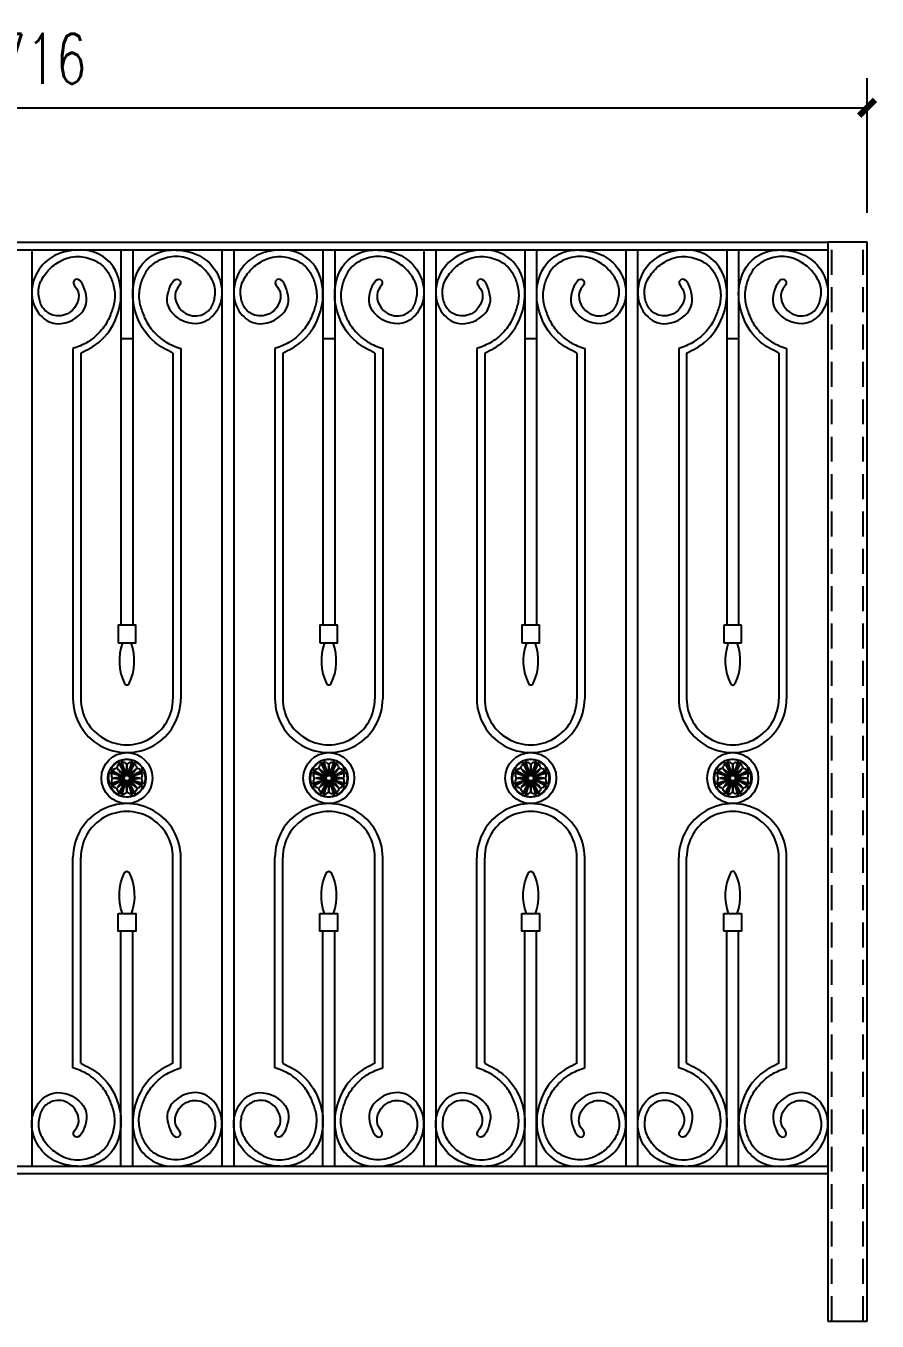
# Model space of a CAD drawing. Header units: millimetres. Extents: x -4207 to 9982, y -4789 to 6242.
# Drawn here: x 9114 to 9982, y 4831 to 6151 of the extents above; entities that cross this region are included whole.
import ezdxf

# ---------------------------------------------------------------- set-up
doc = ezdxf.new("R2010")
doc.units = ezdxf.units.MM
doc.header["$MEASUREMENT"] = 0
doc.linetypes.add('DASHED', pattern=[19.05, 12.7, -6.35])
for name, color, linetype in [('@F05_Section_Steel', 24, 'Continuous'), ('@F19_DIM', 7, 'Continuous'), ('F01_Section_AL', 92, 'Continuous'), ('F22_Dim', 9, 'Continuous'), ('XX', 6, 'DASHED')]:
    doc.layers.add(name, color=color, linetype=linetype)
doc.styles.add('_TCH_DIM_T3', font='SIMPLEX', dxfattribs={"width": 0.705882, "bigfont": 'GBCBIG'})
doc.dimstyles.new('_TCH_ARCH&&20', dxfattribs={"dimtxt": 51, "dimasz": 16, "dimexe": 30, "dimexo": 30, "dimgap": 24.5, "dimtad": 1, "dimdec": 1, "dimzin": 12, "dimdsep": 46, "dimtxsty": '_TCH_DIM_T3', "dimblk": 'ARCHTICK', "dimcen": 0.09, "dimclrt": 7, "dimazin": 2, "dimtfac": 1, "dimtdec": 1, "dimtix": 1, "dimtmove": 2, "dimatfit": 3, "dimldrblk": 'ARCHTICK', "dimfxl": 20, "dimtolj": 1, "dimtzin": 0, "dimarcsym": 0})

# ---------------------------------------------------------------- blocks, each defined once
blk = doc.blocks.new('Railing_T7_1716')
at = {"layer": '@F05_Section_Steel'}
for p, q in [((1716, 550, 0), (1676, 550, 0)), ((1676, 550, 0), (1676, -550, 0)), ((1716, -550), (1716, 550)), ((1716, 550, 0), (1716, 550, 0)), ((1676, -550, 0), (1716, -550, 0))]:
    blk.add_line(p, q, dxfattribs=at)
at = {"layer": 'F01_Section_AL', "linetype": 'ByBlock', "lineweight": -2}
for p, q in [((40, 550), (1676, 550)), ((1676, 542), (40, 542)), ((1676, 550), (1676, 542)), ((40, -392), (1676, -392)), ((1676, -392), (1676, -400)), ((1676, -400), (40, -400))]:
    blk.add_line(p, q, dxfattribs=at)
at = {"layer": 'F22_Dim'}
for p, q in [((864, 542), (864, -392.1)), ((955, 542), (955, 159.4)), ((967, 542), (967, 159.4)), ((1058, 542), (1058, -392.1)), ((1070, 542), (1070, -392.1)), ((1161, 542), (1161, 159.4)), ((1173, 542), (1173, 159.4)), ((1264, 542), (1264, -392.1)), ((1276, 542), (1276, -392.1)), ((1367, 542), (1367, 159.4)), ((1379, 542), (1379, 159.4)), ((1470, 542), (1470, -392.1)), ((1482, 542), (1482, -392.1)), ((1573, 542, 0), (1573, 159.4, 0)), ((1585, 542, 0), (1585, 159.4, 0)), ((955, 452), (967, 452)), ((1161, 452), (1173, 452)), ((1367, 452), (1379, 452)), ((1573, 452, 0), (1585, 452, 0)), ((906, 441.7), (906, 84.6)), ((914, 437), (914, 84.6)), ((1008, 437), (1008, 84.6)), ((1016, 441.7), (1016, 84.6)), ((1112, 441.7), (1112, 84.6)), ((1120, 437), (1120, 84.6)), ((1214, 437), (1214, 84.6)), ((1222, 441.7), (1222, 84.6)), ((1318, 441.7), (1318, 84.6)), ((1326, 437), (1326, 84.6)), ((1420, 437), (1420, 84.6)), ((1428, 441.7), (1428, 84.6)), ((1524, 441.7, 0), (1524, 84.6, 0)), ((1532, 437, 0), (1532, 84.6, 0)), ((1626, 437, 0), (1626, 84.6, 0)), ((1634, 441.7, 0), (1634, 84.6, 0)), ((1588, 159.4, 0), (1570, 159.4, 0)), ((1570, 159.4, 0), (1570, 141.4, 0)), ((1588, 141.4, 0), (1588, 159.4, 0)), ((1570, 141.4, 0), (1588, 141.4, 0)), ((959.3, 7.1), (953.9, 17.4)), ((959.5, 7.2), (955.4, 17)), ((956.2, 18.4), (959.7, 7.3)), ((962.3, 7.3), (965.8, 18.4)), ((962.5, 7.2), (966.5, 17)), ((968.1, 17.4), (962.7, 7.1)), ((1165.3, 7.1), (1159.9, 17.4)), ((1165.5, 7.2), (1161.4, 17)), ((1162.2, 18.4), (1165.7, 7.3)), ((1168.3, 7.3), (1171.8, 18.4)), ((1168.5, 7.2), (1172.5, 17)), ((1174.1, 17.4), (1168.7, 7.1)), ((1371.3, 7.1), (1365.9, 17.4)), ((1371.5, 7.2), (1367.4, 17)), ((1368.2, 18.4), (1371.7, 7.3)), ((1374.3, 7.3), (1377.8, 18.4)), ((1374.5, 7.2), (1378.5, 17)), ((1380.1, 17.4), (1374.7, 7.1)), ((1577.3, 7.1, 0), (1571.9, 17.4, 0)), ((1577.5, 7.2, 0), (1573.5, 17, 0)), ((1574.3, 18.4, 0), (1577.7, 7.3, 0)), ((1580.3, 7.3, 0), (1583.8, 18.4, 0)), ((1580.5, 7.2, 0), (1584.6, 17, 0)), ((1586.1, 17.4, 0), (1580.7, 7.1, 0)), ((957.3, 4.9), (946.2, 8.3)), ((946.2, -1.2), (957.3, 2.3)), ((947.1, 10.7), (957.5, 5.3)), ((957.5, 1.9), (947.2, -3.6)), ((957.4, 5.1), (947.6, 9.1)), ((957.4, 2.1), (947.6, -2)), ((953.9, -10.3), (959.3, 0)), ((962.7, 0), (968.1, -10.3)), ((964.5, 5.3), (974.9, 10.7)), ((974.9, -3.5), (964.5, 1.9)), ((964.6, 5.1), (974.4, 9.1)), ((964.6, 2.1), (974.4, -2)), ((975.8, 8.3), (964.7, 4.9)), ((964.7, 2.3), (975.8, -1.2)), ((1163.3, 4.9), (1152.2, 8.3)), ((1152.2, -1.2), (1163.3, 2.3)), ((1153.1, 10.7), (1163.5, 5.3)), ((1163.5, 1.9), (1153.2, -3.6)), ((1163.4, 5.1), (1153.6, 9.1)), ((1163.4, 2.1), (1153.6, -2)), ((1159.9, -10.3), (1165.3, 0)), ((1168.7, 0), (1174.1, -10.3)), ((1170.5, 5.3), (1180.9, 10.7)), ((1180.9, -3.5), (1170.5, 1.9)), ((1170.6, 5.1), (1180.4, 9.1)), ((1170.6, 2.1), (1180.4, -2)), ((1181.8, 8.3), (1170.7, 4.9)), ((1170.7, 2.3), (1181.8, -1.2)), ((1369.3, 4.9), (1358.2, 8.3)), ((1358.2, -1.2), (1369.3, 2.3)), ((1359.1, 10.7), (1369.5, 5.3)), ((1369.5, 1.9), (1359.2, -3.6)), ((1369.4, 5.1), (1359.6, 9.1)), ((1369.4, 2.1), (1359.6, -2)), ((1365.9, -10.3), (1371.3, 0)), ((1374.7, 0), (1380.1, -10.3)), ((1376.5, 5.3), (1386.9, 10.7)), ((1386.9, -3.5), (1376.5, 1.9)), ((1376.6, 5.1), (1386.4, 9.1)), ((1376.6, 2.1), (1386.4, -2)), ((1387.8, 8.3), (1376.7, 4.9)), ((1376.7, 2.3), (1387.8, -1.2)), ((1575.3, 4.9, 0), (1564.2, 8.3, 0)), ((1564.2, -1.2, 0), (1575.3, 2.3, 0)), ((1565.2, 10.7, 0), (1575.5, 5.3, 0)), ((1575.5, 1.9, 0), (1565.2, -3.6, 0)), ((1575.4, 5.1, 0), (1565.6, 9.1, 0)), ((1575.4, 2.1, 0), (1565.6, -2, 0)), ((1571.9, -10.3, 0), (1577.3, 0, 0)), ((1580.7, 0, 0), (1586.2, -10.3, 0)), ((1582.6, 5.3, 0), (1592.9, 10.7, 0)), ((1592.9, -3.5, 0), (1582.6, 1.9, 0)), ((1582.7, 5.1, 0), (1592.4, 9.1, 0)), ((1593.9, 8.3, 0), (1582.7, 4.9, 0)), ((1582.7, 2.3, 0), (1593.9, -1.2, 0)), ((1582.7, 2.1, 0), (1592.4, -2, 0)), ((959.5, -0.1), (955.5, -9.8)), ((959.7, -0.1), (956.2, -11.3)), ((965.8, -11.3), (962.3, -0.1)), ((962.5, 0), (966.6, -9.8)), ((1165.5, -0.1), (1161.5, -9.8)), ((1165.7, -0.1), (1162.2, -11.3)), ((1171.8, -11.3), (1168.3, -0.1)), ((1168.5, 0), (1172.6, -9.8)), ((1371.5, -0.1), (1367.5, -9.8)), ((1371.7, -0.1), (1368.2, -11.3)), ((1377.8, -11.3), (1374.3, -0.1)), ((1374.5, 0), (1378.6, -9.8)), ((1577.5, -0.1, 0), (1573.5, -9.8, 0)), ((1577.8, -0.1, 0), (1574.3, -11.3, 0)), ((1583.8, -11.3, 0), (1580.3, -0.1, 0)), ((1580.5, 0, 0), (1584.6, -9.8, 0)), ((906, -291.8), (906, -77.4)), ((914, -287.1), (914, -77.4)), ((1008, -287.1), (1008, -77.4)), ((1016, -291.8), (1016, -77.4)), ((1112, -291.8), (1112, -77.4)), ((1120, -287.1), (1120, -77.4)), ((1214, -287.1), (1214, -77.4)), ((1222, -291.8), (1222, -77.4)), ((1318, -291.8), (1318, -77.4)), ((1326, -287.1), (1326, -77.4)), ((1420, -287.1), (1420, -77.4)), ((1428, -291.8), (1428, -77.4)), ((1524, -291.8, 0), (1524, -77.4, 0)), ((1532, -287.1, 0), (1532, -77.4, 0)), ((1626, -287.1, 0), (1626, -77.4, 0)), ((1634, -291.8, 0), (1634, -77.4, 0)), ((1570, -134.3, 0), (1588, -134.3, 0)), ((1570, -152.3, 0), (1570, -134.3, 0)), ((1588, -134.3, 0), (1588, -152.3, 0)), ((955, -392.1), (955, -152.3)), ((967, -392.1), (967, -152.3)), ((1161, -392.1), (1161, -152.3)), ((1173, -392.1), (1173, -152.3)), ((1367, -392.1), (1367, -152.3)), ((1379, -392.1), (1379, -152.3)), ((1588, -152.3, 0), (1570, -152.3, 0)), ((1573, -392.1, 0), (1573, -152.3, 0)), ((1585, -392.1, 0), (1585, -152.3, 0)), ((1008, -287.6), (1008, -287.4)), ((1214, -287.6), (1214, -287.4)), ((1420, -287.6), (1420, -287.4)), ((1626, -287.6, 0), (1626, -287.4, 0))]:
    blk.add_line(p, q, dxfattribs=at)
for points in [[(952, 141.4), (970, 141.4), (970, 159.4), (952, 159.4)], [(1158, 141.4), (1176, 141.4), (1176, 159.4), (1158, 159.4)], [(1364, 141.4), (1382, 141.4), (1382, 159.4), (1364, 159.4)], [(952, -134.3), (970, -134.3), (970, -152.3), (952, -152.3)], [(1158, -134.3), (1176, -134.3), (1176, -152.3), (1158, -152.3)], [(1364, -134.3), (1382, -134.3), (1382, -152.3), (1364, -152.3)]]:
    blk.add_lwpolyline(points, close=True, dxfattribs=at)
for points in [[(956.5, 141.4, 0.200872), (958.6, 100.1, 0.628431), (963.4, 100.1, 0.201045), (965.5, 141.4, -1.43212)], [(1162.5, 141.4, 0.200872), (1164.6, 100.1, 0.628431), (1169.4, 100.1, 0.201045), (1171.5, 141.4, -1.43212)], [(1368.5, 141.4, 0.200872), (1370.6, 100.1, 0.628431), (1375.4, 100.1, 0.201045), (1377.5, 141.4, -1.43212)], [(956.5, -134.3, -0.200872), (958.6, -92.9, -0.628431), (963.4, -92.9, -0.201045), (965.5, -134.3, 1.43212)], [(1162.5, -134.3, -0.200872), (1164.6, -92.9, -0.628431), (1169.4, -92.9, -0.201045), (1171.5, -134.3, 1.43212)], [(1368.5, -134.3, -0.200872), (1370.6, -92.9, -0.628431), (1375.4, -92.9, -0.201045), (1377.5, -134.3, 1.43212)]]:
    blk.add_lwpolyline(points, format="xyb", dxfattribs=at)
for centre, radius in [((961, 3.6), 26), ((1167, 3.6), 26), ((1373, 3.6), 26), ((1579, 3.6, 0), 26), ((961, 3.6), 19.4), ((1167, 3.6), 19.4), ((1373, 3.6), 19.4), ((1579, 3.6, 0), 19.4)]:
    blk.add_circle(centre, radius, dxfattribs=at)
for centre, radius, start, end in [((1624.9, 123.3, 0), 53.6, 160.2752, 205.7069), ((1533.2, 123.3, 0), 53.6, 334.2739, 19.7439), ((1579, 101.2, 0), 2.64, 205.7069, 334.2931), ((961, 84.6), 55, 179.9978, 0.0033), ((961, 84.6), 47, 179.9978, 0.0033), ((1167, 84.6), 55, 179.9978, 0.0033), ((1167, 84.6), 47, 179.9978, 0.0033), ((1373, 84.6), 55, 179.9978, 0.0033), ((1373, 84.6), 47, 179.9978, 0.0033), ((1579, 84.6, 0), 55, 179.9978, 0.0033), ((1579, 84.6, 0), 47, 179.9978, 0.0033), ((961, -77.4), 55, 359.9967, 180.0022), ((1167, -77.4), 55, 359.9967, 180.0022), ((1373, -77.4), 55, 359.9967, 180.0022), ((1579, -77.4, 0), 55, 359.9967, 180.0022), ((961, -77.4), 47, 359.9967, 180.0022), ((1167, -77.4), 47, 359.9967, 180.0022), ((1373, -77.4), 47, 359.9967, 180.0022), ((1579, -77.4, 0), 47, 359.9967, 180.0022), ((1579, -94.1, 0), 2.64, 25.7069, 154.2931), ((1624.9, -116.2, 0), 53.6, 154.2931, 199.7248), ((1533.2, -116.2, 0), 53.6, 340.2561, 25.7261)]:
    blk.add_arc(centre, radius, start, end, dxfattribs=at)
for centre, major_axis, start_param, end_param in [((949.1, 12.7), (2.77, 2.77), 1.700227, 3.534946), ((961, 3.6), (13.4, 13.4), 1.442674, 1.700227), ((948.2, 16.4), (-2.41, 2.41), 2.441705, 3.842789), ((951.8, 15.5), (-2.77, 2.77), 4.320344, 6.155063), ((934.4, -12.4), (21.7, 21.7), 6.164695, 6.485328), ((976.9, 30.2), (-21.7, 21.7), 1.369962, 1.690595), ((953.3, 15.8), (1.23, 1.23), 0.421716, 2.173016), ((959.1, 18.5), (2.77, 2.77), 0.914828, 2.749548), ((957.8, 17.7), (-1.23, 1.23), -1.38631, 0.36499), ((961, 3.6), (-13.4, 13.4), -0.91352, -0.655968), ((961, 21.7), (2.41, 2.41), 3.227103, 4.628187), ((991.1, 11.1), (-0.6, 30.7), 1.349454, 1.670086), ((930.9, 11.1), (-6.6, 30), 4.376947, 4.69758), ((964.2, 17.7), (-1.23, 1.23), 4.348707, 6.100007), ((962.9, 18.5), (2.77, 2.77), 5.105742, 6.940461), ((987.6, -12.3), (30.4, 4.2), 2.017312, 2.337945), ((945.1, 30.2), (-21.7, 21.7), 3.023102, 3.343735), ((970.2, 15.5), (2.77, 2.77), 0.12943, 1.964149), ((968.7, 15.8), (1.23, 1.23), 5.682274, 7.433574), ((973.8, 16.4), (-2.41, 2.41), 0.870908, 2.271992), ((961, 3.6), (13.4, 13.4), 6.155063, 6.412616), ((972.9, 12.7), (-2.77, 2.77), 2.749548, 4.584267), ((1155.1, 12.7), (2.77, 2.77), 1.700227, 3.534946), ((1167, 3.6), (13.4, 13.4), 1.442674, 1.700227), ((1154.2, 16.4), (-2.41, 2.41), 2.441705, 3.842789), ((1157.8, 15.5), (-2.77, 2.77), 4.320344, 6.155063), ((1140.4, -12.4), (21.7, 21.7), 6.164695, 6.485328), ((1182.9, 30.2), (-21.7, 21.7), 1.369962, 1.690595), ((1159.3, 15.8), (1.23, 1.23), 0.421716, 2.173016), ((1165.1, 18.5), (2.77, 2.77), 0.914828, 2.749548), ((1163.8, 17.7), (-1.23, 1.23), -1.38631, 0.36499), ((1167, 3.6), (-13.4, 13.4), -0.91352, -0.655968), ((1167, 21.7), (2.41, 2.41), 3.227103, 4.628187), ((1197.1, 11.1), (-0.6, 30.7), 1.349454, 1.670086), ((1136.9, 11.1), (-6.6, 30), 4.376947, 4.69758), ((1170.2, 17.7), (-1.23, 1.23), 4.348707, 6.100007), ((1168.9, 18.5), (2.77, 2.77), 5.105742, 6.940461), ((1193.6, -12.3), (30.4, 4.2), 2.017312, 2.337945), ((1151.1, 30.2), (-21.7, 21.7), 3.023102, 3.343735), ((1176.2, 15.5), (2.77, 2.77), 0.12943, 1.964149), ((1174.7, 15.8), (1.23, 1.23), 5.682274, 7.433574), ((1179.8, 16.4), (-2.41, 2.41), 0.870908, 2.271992), ((1167, 3.6), (13.4, 13.4), 6.155063, 6.412616), ((1178.9, 12.7), (-2.77, 2.77), 2.749548, 4.584267), ((1361.1, 12.7), (2.77, 2.77), 1.700227, 3.534946), ((1373, 3.6), (13.4, 13.4), 1.442674, 1.700227), ((1360.2, 16.4), (-2.41, 2.41), 2.441705, 3.842789), ((1363.8, 15.5), (-2.77, 2.77), 4.320344, 6.155063), ((1346.4, -12.4), (21.7, 21.7), 6.164695, 6.485328), ((1388.9, 30.2), (-21.7, 21.7), 1.369962, 1.690595), ((1365.3, 15.8), (1.23, 1.23), 0.421716, 2.173016), ((1371.1, 18.5), (2.77, 2.77), 0.914828, 2.749548), ((1369.8, 17.7), (-1.23, 1.23), -1.38631, 0.36499), ((1373, 3.6), (-13.4, 13.4), -0.91352, -0.655968), ((1373, 21.7), (2.41, 2.41), 3.227103, 4.628187), ((1403.1, 11.1), (-0.6, 30.7), 1.349454, 1.670086), ((1342.9, 11.1), (-6.6, 30), 4.376947, 4.69758), ((1376.2, 17.7), (-1.23, 1.23), 4.348707, 6.100007), ((1374.9, 18.5), (2.77, 2.77), 5.105742, 6.940461), ((1399.6, -12.3), (30.4, 4.2), 2.017312, 2.337945), ((1357.1, 30.2), (-21.7, 21.7), 3.023102, 3.343735), ((1382.2, 15.5), (2.77, 2.77), 0.12943, 1.964149), ((1380.7, 15.8), (1.23, 1.23), 5.682274, 7.433574), ((1385.8, 16.4), (-2.41, 2.41), 0.870908, 2.271992), ((1373, 3.6), (13.4, 13.4), 6.155063, 6.412616), ((1384.9, 12.7), (-2.77, 2.77), 2.749548, 4.584267), ((1567.1, 12.7, 0), (2.77, 2.77), 1.700227, 3.534946), ((1579, 3.6, 0), (13.4, 13.4), 1.442674, 1.700227), ((1566.2, 16.4, 0), (-2.41, 2.41), 2.441705, 3.842789), ((1569.9, 15.5, 0), (-2.77, 2.77), 4.320344, 6.155063), ((1552.4, -12.4, 0), (21.7, 21.7), 6.164695, 6.485328), ((1594.9, 30.2, 0), (-21.7, 21.7), 1.369962, 1.690595), ((1571.3, 15.8, 0), (1.23, 1.23), 0.421716, 2.173016), ((1577.1, 18.5, 0), (2.77, 2.77), 0.914828, 2.749548), ((1575.8, 17.7, 0), (-1.23, 1.23), -1.38631, 0.36499), ((1579, 3.6, 0), (-13.4, 13.4), -0.91352, -0.655968), ((1579, 21.7, 0), (2.41, 2.41), 3.227103, 4.628187), ((1609.1, 11.1, 0), (-0.6, 30.7), 1.349454, 1.670086), ((1549, 11.1, 0), (-6.6, 30), 4.376947, 4.69758), ((1582.2, 17.7, 0), (-1.23, 1.23), 4.348707, 6.100007), ((1581, 18.5, 0), (2.77, 2.77), 5.105742, 6.940461), ((1605.6, -12.3, 0), (30.4, 4.2), 2.017312, 2.337945), ((1563.1, 30.2, 0), (-21.7, 21.7), 3.023102, 3.343735), ((1588.2, 15.5, 0), (2.77, 2.77), 0.12943, 1.964149), ((1586.8, 15.8, 0), (1.23, 1.23), 5.682274, 7.433574), ((1591.9, 16.4, 0), (-2.41, 2.41), 0.870908, 2.271992), ((1579, 3.6, 0), (13.4, 13.4), 6.155063, 6.412616), ((1590.9, 12.7, 0), (-2.77, 2.77), 2.749548, 4.584267), ((961, 3.6), (-18.9, 0.5), -0.104056, 0.153497), ((946.1, 5.5), (2.77, 2.77), 0.393353, 2.228072), ((946.1, 1.6), (-2.77, 2.77), 0.914828, 2.749548), ((946.9, 6.7), (1.23, 1.23), 1.207114, 2.958414), ((946.9, 0.4), (-1.23, 1.23), 0.184487, 1.935787), ((942.8, 3.6), (2.41, 2.41), 4.797899, 6.198983), ((948.8, 11.3), (-1.23, 1.23), -0.600911, 1.150389), ((953.5, -26.5), (21.7, 21.7), 0.666908, 0.98754), ((953.4, 33.6), (-30.7, 1.5), 1.418286, 1.738919), ((976.9, -23), (21.7, 21.7), 1.452306, 1.772939), ((934.4, 19.5), (-21.7, 21.7), 2.940758, 3.261391), ((961, 3.6), (3.91, 0.3), 4.635119236226924, 10.91830454340651), ((961, 3.6), (-2.51, 1.36), 2.068645, 8.35183), ((987.6, 19.5), (-27.2, 14.3), 1.152321, 1.472953), ((945.1, -23), (21.7, 21.7), 6.082351, 6.402984), ((968.6, -26.5), (21.7, 21.7), 0.584564, 0.905196), ((968.5, 33.7), (-21.7, 21.7), 2.237704, 2.558337), ((973.2, 11.3), (-1.23, 1.23), 3.563308, 5.314609), ((975.9, 5.5), (2.77, 2.77), 5.627217, 7.461937), ((975.9, 1.7), (2.77, 2.77), 3.534946, 5.369665), ((979.2, 3.6), (2.41, 2.41), 1.656307, 3.05739), ((975.1, 6.8), (1.23, 1.23), 4.896876, 6.648176), ((975.1, 0.4), (1.23, 1.23), 4.348707, 6.100007), ((961, 3.6), (13.4, 13.4), 5.369665, 5.627217), ((1167, 3.6), (-18.9, 0.5), -0.104056, 0.153497), ((1152.1, 5.5), (2.77, 2.77), 0.393353, 2.228072), ((1152.1, 1.6), (-2.77, 2.77), 0.914828, 2.749548), ((1152.9, 6.7), (1.23, 1.23), 1.207114, 2.958414), ((1152.9, 0.4), (-1.23, 1.23), 0.184487, 1.935787), ((1148.8, 3.6), (2.41, 2.41), 4.797899, 6.198983), ((1154.8, 11.3), (-1.23, 1.23), -0.600911, 1.150389), ((1159.5, -26.5), (21.7, 21.7), 0.666908, 0.98754), ((1159.4, 33.6), (-30.7, 1.5), 1.418286, 1.738919), ((1182.9, -23), (21.7, 21.7), 1.452306, 1.772939), ((1140.4, 19.5), (-21.7, 21.7), 2.940758, 3.261391), ((1167, 3.6), (3.91, 0.3), 4.635119236226924, 10.91830454340651), ((1167, 3.6), (-2.51, 1.36), 2.068645, 8.35183), ((1193.6, 19.5), (-27.2, 14.3), 1.152321, 1.472953), ((1151.1, -23), (21.7, 21.7), 6.082351, 6.402984), ((1174.6, -26.5), (21.7, 21.7), 0.584564, 0.905196), ((1174.5, 33.7), (-21.7, 21.7), 2.237704, 2.558337), ((1179.2, 11.3), (-1.23, 1.23), 3.563308, 5.314609), ((1181.9, 5.5), (2.77, 2.77), 5.627217, 7.461937), ((1181.9, 1.7), (2.77, 2.77), 3.534946, 5.369665), ((1185.2, 3.6), (2.41, 2.41), 1.656307, 3.05739), ((1181.1, 6.8), (1.23, 1.23), 4.896876, 6.648176), ((1181.1, 0.4), (1.23, 1.23), 4.348707, 6.100007), ((1167, 3.6), (13.4, 13.4), 5.369665, 5.627217), ((1373, 3.6), (-18.9, 0.5), -0.104056, 0.153497), ((1358.1, 5.5), (2.77, 2.77), 0.393353, 2.228072), ((1358.1, 1.6), (-2.77, 2.77), 0.914828, 2.749548), ((1358.9, 6.7), (1.23, 1.23), 1.207114, 2.958414), ((1358.9, 0.4), (-1.23, 1.23), 0.184487, 1.935787), ((1354.8, 3.6), (2.41, 2.41), 4.797899, 6.198983), ((1360.8, 11.3), (-1.23, 1.23), -0.600911, 1.150389), ((1365.5, -26.5), (21.7, 21.7), 0.666908, 0.98754), ((1365.4, 33.6), (-30.7, 1.5), 1.418286, 1.738919), ((1388.9, -23), (21.7, 21.7), 1.452306, 1.772939), ((1346.4, 19.5), (-21.7, 21.7), 2.940758, 3.261391), ((1373, 3.6), (3.91, 0.3), 4.635119236226924, 10.91830454340651), ((1373, 3.6), (-2.51, 1.36), 2.068645, 8.35183), ((1399.6, 19.5), (-27.2, 14.3), 1.152321, 1.472953), ((1357.1, -23), (21.7, 21.7), 6.082351, 6.402984), ((1380.6, -26.5), (21.7, 21.7), 0.584564, 0.905196), ((1380.5, 33.7), (-21.7, 21.7), 2.237704, 2.558337), ((1385.2, 11.3), (-1.23, 1.23), 3.563308, 5.314609), ((1387.9, 5.5), (2.77, 2.77), 5.627217, 7.461937), ((1387.9, 1.7), (2.77, 2.77), 3.534946, 5.369665), ((1391.2, 3.6), (2.41, 2.41), 1.656307, 3.05739), ((1387.1, 6.8), (1.23, 1.23), 4.896876, 6.648176), ((1387.1, 0.4), (1.23, 1.23), 4.348707, 6.100007), ((1373, 3.6), (13.4, 13.4), 5.369665, 5.627217), ((1579, 3.6, 0), (-18.9, 0.5), -0.104056, 0.153497), ((1564.1, 5.5, 0), (2.77, 2.77), 0.393353, 2.228072), ((1564.1, 1.6, 0), (-2.77, 2.77), 0.914828, 2.749548), ((1564.9, 6.7, 0), (1.23, 1.23), 1.207114, 2.958414), ((1564.9, 0.4, 0), (-1.23, 1.23), 0.184487, 1.935787), ((1560.9, 3.6, 0), (2.41, 2.41), 4.797899, 6.198983), ((1566.8, 11.3, 0), (-1.23, 1.23), -0.600911, 1.150389), ((1571.5, -26.5, 0), (21.7, 21.7), 0.666908, 0.98754), ((1571.5, 33.6, 0), (-30.7, 1.5), 1.418286, 1.738919), ((1595, -23, 0), (21.7, 21.7), 1.452306, 1.772939), ((1552.4, 19.5, 0), (-21.7, 21.7), 2.940758, 3.261391), ((1579, 3.6, 0), (3.91, 0.3), 4.635119236226924, 10.91830454340651), ((1579, 3.6, 0), (-2.51, 1.36), 2.068645, 8.35183), ((1605.6, 19.5, 0), (-27.2, 14.3), 1.152321, 1.472953), ((1563.1, -23, 0), (21.7, 21.7), 6.082351, 6.402984), ((1586.6, -26.5, 0), (21.7, 21.7), 0.584564, 0.905196), ((1586.6, 33.7, 0), (-21.7, 21.7), 2.237704, 2.558337), ((1591.3, 11.3, 0), (-1.23, 1.23), 3.563308, 5.314609), ((1593.9, 5.5, 0), (2.77, 2.77), 5.627217, 7.461937), ((1593.9, 1.7, 0), (2.77, 2.77), 3.534946, 5.369665), ((1597.2, 3.6, 0), (2.41, 2.41), 1.656307, 3.05739), ((1593.2, 6.8, 0), (1.23, 1.23), 4.896876, 6.648176), ((1593.2, 0.4, 0), (1.23, 1.23), 4.348707, 6.100007), ((1579, 3.6, 0), (13.4, 13.4), 5.369665, 5.627217), ((949.1, -5.6), (-2.77, 2.77), -0.392045, 1.442674), ((961, 3.6), (-13.4, 13.4), 1.442674, 1.700227), ((948.8, -4.2), (-1.23, 1.23), 0.421716, 2.173016), ((948.2, -9.3), (-2.41, 2.41), 4.012501, 5.413585), ((951.8, -8.3), (-2.77, 2.77), 1.700227, 3.534946), ((953.3, -8.7), (1.23, 1.23), 2.540681, 4.291981), ((959.1, -11.3), (-2.77, 2.77), 0.393353, 2.228072), ((957.8, -10.6), (1.23, 1.23), 2.77791, 4.52921), ((961, -14.6), (-2.41, 2.41), -1.485286, -0.084202), ((991.1, -4), (30.6, 2.2), 2.95277, 3.273403), ((930.9, -4), (30.7, 1.6), -0.252916, 0.067716), ((964.2, -10.5), (1.23, 1.23), 3.326079, 5.077379), ((962.9, -11.3), (-2.77, 2.77), 2.485625, 4.320344), ((970.2, -8.3), (-2.77, 2.77), 1.178751, 3.01347), ((968.7, -8.7), (-1.23, 1.23), 1.992512, 3.743812), ((973.9, -9.3), (-2.41, 2.41), -0.699888, 0.701196), ((961, 3.6), (13.4, 13.4), 4.584267, 4.841819), ((973.2, -4.2), (-1.23, 1.23), 2.540681, 4.291981), ((972.9, -5.6), (2.77, 2.77), 4.841819, 6.676538), ((1155.1, -5.6), (-2.77, 2.77), -0.392045, 1.442674), ((1167, 3.6), (-13.4, 13.4), 1.442674, 1.700227), ((1154.8, -4.2), (-1.23, 1.23), 0.421716, 2.173016), ((1154.2, -9.3), (-2.41, 2.41), 4.012501, 5.413585), ((1157.8, -8.3), (-2.77, 2.77), 1.700227, 3.534946), ((1159.3, -8.7), (1.23, 1.23), 2.540681, 4.291981), ((1165.1, -11.3), (-2.77, 2.77), 0.393353, 2.228072), ((1163.8, -10.6), (1.23, 1.23), 2.77791, 4.52921), ((1167, -14.6), (-2.41, 2.41), -1.485286, -0.084202), ((1197.1, -4), (30.6, 2.2), 2.95277, 3.273403), ((1136.9, -4), (30.7, 1.6), -0.252916, 0.067716), ((1170.2, -10.5), (1.23, 1.23), 3.326079, 5.077379), ((1168.9, -11.3), (-2.77, 2.77), 2.485625, 4.320344), ((1176.2, -8.3), (-2.77, 2.77), 1.178751, 3.01347), ((1174.7, -8.7), (-1.23, 1.23), 1.992512, 3.743812), ((1179.9, -9.3), (-2.41, 2.41), -0.699888, 0.701196), ((1167, 3.6), (13.4, 13.4), 4.584267, 4.841819), ((1179.2, -4.2), (-1.23, 1.23), 2.540681, 4.291981), ((1178.9, -5.6), (2.77, 2.77), 4.841819, 6.676538), ((1361.1, -5.6), (-2.77, 2.77), -0.392045, 1.442674), ((1373, 3.6), (-13.4, 13.4), 1.442674, 1.700227), ((1360.8, -4.2), (-1.23, 1.23), 0.421716, 2.173016), ((1360.2, -9.3), (-2.41, 2.41), 4.012501, 5.413585), ((1363.8, -8.3), (-2.77, 2.77), 1.700227, 3.534946), ((1365.3, -8.7), (1.23, 1.23), 2.540681, 4.291981), ((1371.1, -11.3), (-2.77, 2.77), 0.393353, 2.228072), ((1369.8, -10.6), (1.23, 1.23), 2.77791, 4.52921), ((1373, -14.6), (-2.41, 2.41), -1.485286, -0.084202), ((1403.1, -4), (30.6, 2.2), 2.95277, 3.273403), ((1342.9, -4), (30.7, 1.6), -0.252916, 0.067716), ((1376.2, -10.5), (1.23, 1.23), 3.326079, 5.077379), ((1374.9, -11.3), (-2.77, 2.77), 2.485625, 4.320344), ((1382.2, -8.3), (-2.77, 2.77), 1.178751, 3.01347), ((1380.7, -8.7), (-1.23, 1.23), 1.992512, 3.743812), ((1385.9, -9.3), (-2.41, 2.41), -0.699888, 0.701196), ((1373, 3.6), (13.4, 13.4), 4.584267, 4.841819), ((1385.2, -4.2), (-1.23, 1.23), 2.540681, 4.291981), ((1384.9, -5.6), (2.77, 2.77), 4.841819, 6.676538), ((1567.1, -5.6, 0), (-2.77, 2.77), -0.392045, 1.442674), ((1579, 3.6, 0), (-13.4, 13.4), 1.442674, 1.700227), ((1566.8, -4.2, 0), (-1.23, 1.23), 0.421716, 2.173016), ((1566.2, -9.3, 0), (-2.41, 2.41), 4.012501, 5.413585), ((1569.9, -8.3, 0), (-2.77, 2.77), 1.700227, 3.534946), ((1571.3, -8.7, 0), (1.23, 1.23), 2.540681, 4.291981), ((1577.1, -11.3, 0), (-2.77, 2.77), 0.393353, 2.228072), ((1575.9, -10.6, 0), (1.23, 1.23), 2.77791, 4.52921), ((1579, -14.6, 0), (-2.41, 2.41), -1.485286, -0.084202), ((1609.1, -4, 0), (30.6, 2.2), 2.95277, 3.273403), ((1549, -4, 0), (30.7, 1.6), -0.252916, 0.067716), ((1582.2, -10.5, 0), (1.23, 1.23), 3.326079, 5.077379), ((1581, -11.3, 0), (-2.77, 2.77), 2.485625, 4.320344), ((1588.2, -8.3, 0), (-2.77, 2.77), 1.178751, 3.01347), ((1586.8, -8.7, 0), (-1.23, 1.23), 1.992512, 3.743812), ((1591.9, -9.3, 0), (-2.41, 2.41), -0.699888, 0.701196), ((1579, 3.6, 0), (13.4, 13.4), 4.584267, 4.841819), ((1591.3, -4.2, 0), (-1.23, 1.23), 2.540681, 4.291981), ((1590.9, -5.6, 0), (2.77, 2.77), 4.841819, 6.676538), ((961, 3.6), (13.4, 13.4), 3.798869, 4.056421), ((1167, 3.6), (13.4, 13.4), 3.798869, 4.056421), ((1373, 3.6), (13.4, 13.4), 3.798869, 4.056421), ((1579, 3.6, 0), (13.4, 13.4), 3.798869, 4.056421)]:
    blk.add_ellipse(centre, major_axis=major_axis, ratio=1, start_param=start_param, end_param=end_param, dxfattribs=at)
for points in [[(914, 437), (920.5, 440.3), (936.4, 448.4), (951.4, 471.1), (957.2, 499.9), (949.7, 526.9), (928.6, 541.5), (905.2, 543.1), (881.6, 536.3), (862.4, 511.6), (862.7, 482.7), (888.2, 461.6), (916.9, 474.1), (922.5, 495.1), (911.8, 516.3), (904.7, 508.1), (916.4, 497.8), (906.6, 476), (886.7, 473.4), (874.7, 481.7), (870.6, 494.1), (870.6, 506.8), (879.5, 520.9), (892.3, 531.8), (910.2, 537.2), (926.6, 533), (937.6, 525.9), (943.9, 516.3), (948.2, 505.2), (949.4, 491.8), (945.5, 478.8), (940, 465.9), (931, 455.4), (919.8, 446.7), (911.4, 443.6), (906, 441.7)], [(1008, 437), (1001.5, 440.3), (985.6, 448.4), (970.6, 471.1), (964.8, 499.9), (972.3, 526.9), (993.4, 541.5), (1016.8, 543.1), (1040.4, 536.3), (1059.6, 511.6), (1059.3, 482.7), (1033.8, 461.6), (1005.1, 474.1), (999.5, 495.1), (1010.2, 516.3), (1017.3, 508.1), (1005.6, 497.8), (1015.4, 476), (1035.3, 473.4), (1047.3, 481.7), (1051.4, 494.1), (1051.4, 506.8), (1042.5, 520.9), (1029.7, 531.8), (1011.8, 537.2), (995.4, 533), (984.4, 525.9), (978.1, 516.3), (973.8, 505.2), (972.6, 491.8), (976.5, 478.8), (982, 465.9), (991, 455.4), (1002.2, 446.7), (1010.6, 443.6), (1016, 441.7)], [(1120, 437), (1126.5, 440.3), (1142.4, 448.4), (1157.4, 471.1), (1163.2, 499.9), (1155.7, 526.9), (1134.6, 541.5), (1111.2, 543.1), (1087.6, 536.3), (1068.4, 511.6), (1068.7, 482.7), (1094.2, 461.6), (1122.9, 474.1), (1128.5, 495.1), (1117.8, 516.3), (1110.7, 508.1), (1122.4, 497.8), (1112.6, 476), (1092.7, 473.4), (1080.7, 481.7), (1076.6, 494.1), (1076.6, 506.8), (1085.5, 520.9), (1098.3, 531.8), (1116.2, 537.2), (1132.6, 533), (1143.6, 525.9), (1149.9, 516.3), (1154.2, 505.2), (1155.4, 491.8), (1151.5, 478.8), (1146, 465.9), (1137, 455.4), (1125.8, 446.7), (1117.4, 443.6), (1112, 441.7)], [(1214, 437), (1207.5, 440.3), (1191.6, 448.4), (1176.6, 471.1), (1170.8, 499.9), (1178.3, 526.9), (1199.4, 541.5), (1222.8, 543.1), (1246.4, 536.3), (1265.6, 511.6), (1265.3, 482.7), (1239.8, 461.6), (1211.1, 474.1), (1205.5, 495.1), (1216.2, 516.3), (1223.3, 508.1), (1211.6, 497.8), (1221.4, 476), (1241.3, 473.4), (1253.3, 481.7), (1257.4, 494.1), (1257.4, 506.8), (1248.5, 520.9), (1235.7, 531.8), (1217.8, 537.2), (1201.4, 533), (1190.4, 525.9), (1184.1, 516.3), (1179.8, 505.2), (1178.6, 491.8), (1182.5, 478.8), (1188, 465.9), (1197, 455.4), (1208.2, 446.7), (1216.6, 443.6), (1222, 441.7)], [(1326, 437), (1332.5, 440.3), (1348.4, 448.4), (1363.4, 471.1), (1369.2, 499.9), (1361.7, 526.9), (1340.6, 541.5), (1317.2, 543.1), (1293.6, 536.3), (1274.4, 511.6), (1274.7, 482.7), (1300.2, 461.6), (1328.9, 474.1), (1334.5, 495.1), (1323.8, 516.3), (1316.7, 508.1), (1328.4, 497.8), (1318.6, 476), (1298.7, 473.4), (1286.7, 481.7), (1282.6, 494.1), (1282.6, 506.8), (1291.5, 520.9), (1304.3, 531.8), (1322.2, 537.2), (1338.6, 533), (1349.6, 525.9), (1355.9, 516.3), (1360.2, 505.2), (1361.4, 491.8), (1357.5, 478.8), (1352, 465.9), (1343, 455.4), (1331.8, 446.7), (1323.4, 443.6), (1318, 441.7)], [(1420, 437), (1413.5, 440.3), (1397.6, 448.4), (1382.6, 471.1), (1376.8, 499.9), (1384.3, 526.9), (1405.4, 541.5), (1428.8, 543.1), (1452.4, 536.3), (1471.6, 511.6), (1471.3, 482.7), (1445.8, 461.6), (1417.1, 474.1), (1411.5, 495.1), (1422.2, 516.3), (1429.3, 508.1), (1417.6, 497.8), (1427.4, 476), (1447.3, 473.4), (1459.3, 481.7), (1463.4, 494.1), (1463.4, 506.8), (1454.5, 520.9), (1441.7, 531.8), (1423.8, 537.2), (1407.4, 533), (1396.4, 525.9), (1390.1, 516.3), (1385.8, 505.2), (1384.6, 491.8), (1388.5, 478.8), (1394, 465.9), (1403, 455.4), (1414.2, 446.7), (1422.6, 443.6), (1428, 441.7)], [(1532, 437, 0), (1538.5, 440.3, 0), (1554.4, 448.4, 0), (1569.4, 471.1, 0), (1575.3, 499.9, 0), (1567.7, 526.9, 0), (1546.6, 541.5, 0), (1523.2, 543.1, 0), (1499.6, 536.3, 0), (1480.5, 511.6, 0), (1480.8, 482.7, 0), (1506.2, 461.6, 0), (1534.9, 474.1, 0), (1540.5, 495.1, 0), (1529.9, 516.3, 0), (1522.7, 508.1, 0), (1534.4, 497.8, 0), (1524.6, 476, 0), (1504.8, 473.4, 0), (1492.7, 481.7, 0), (1488.7, 494.1, 0), (1488.6, 506.8, 0), (1497.5, 520.9, 0), (1510.3, 531.8, 0), (1528.2, 537.2, 0), (1544.6, 533, 0), (1555.7, 525.9, 0), (1561.9, 516.3, 0), (1566.3, 505.2, 0), (1567.4, 491.8, 0), (1563.6, 478.8, 0), (1558, 465.9, 0), (1549, 455.4, 0), (1537.8, 446.7, 0), (1529.5, 443.6, 0), (1524, 441.7, 0)], [(1626, 437, 0), (1619.5, 440.3, 0), (1603.7, 448.4, 0), (1588.7, 471.1, 0), (1582.8, 499.9, 0), (1590.4, 526.9, 0), (1611.5, 541.5, 0), (1634.8, 543.1, 0), (1658.4, 536.3, 0), (1677.6, 511.6, 0), (1677.3, 482.7, 0), (1651.9, 461.6, 0), (1623.1, 474.1, 0), (1617.6, 495.1, 0), (1628.2, 516.3, 0), (1635.4, 508.1, 0), (1623.6, 497.8, 0), (1633.4, 476, 0), (1653.3, 473.4, 0), (1665.4, 481.7, 0), (1669.4, 494.1, 0), (1669.5, 506.8, 0), (1660.6, 520.9, 0), (1647.7, 531.8, 0), (1629.8, 537.2, 0), (1613.4, 533, 0), (1602.4, 525.9, 0), (1596.1, 516.3, 0), (1591.8, 505.2, 0), (1590.7, 491.8, 0), (1594.5, 478.8, 0), (1600, 465.9, 0), (1609.1, 455.4, 0), (1620.2, 446.7, 0), (1628.6, 443.6, 0), (1634, 441.7, 0)], [(914, -287.1), (920.5, -290.4), (936.4, -298.5), (951.4, -321.1), (957.2, -350), (949.7, -377), (928.6, -391.6), (905.2, -393.2), (881.6, -386.4), (862.4, -361.7), (862.7, -332.8), (888.2, -311.7), (916.9, -324.2), (922.5, -345.2), (911.8, -366.4), (904.7, -358.2), (916.4, -347.9), (906.6, -326.1), (886.7, -323.5), (874.7, -331.8), (870.6, -344.1), (870.6, -356.9), (879.5, -371), (892.3, -381.9), (910.2, -387.3), (926.6, -383.1), (937.6, -376), (943.9, -366.4), (948.2, -355.3), (949.4, -341.9), (945.5, -328.9), (940, -316), (931, -305.5), (919.8, -296.8), (911.4, -293.7), (906, -291.8)], [(1008, -287.1), (1001.5, -290.4), (985.6, -298.5), (970.6, -321.1), (964.8, -350), (972.3, -377), (993.4, -391.6), (1016.8, -393.2), (1040.4, -386.4), (1059.6, -361.7), (1059.3, -332.8), (1033.8, -311.7), (1005.1, -324.2), (999.5, -345.2), (1010.2, -366.4), (1017.3, -358.2), (1005.6, -347.9), (1015.4, -326.1), (1035.3, -323.5), (1047.3, -331.8), (1051.4, -344.1), (1051.4, -356.9), (1042.5, -371), (1029.7, -381.9), (1011.8, -387.3), (995.4, -383.1), (984.4, -376), (978.1, -366.4), (973.8, -355.3), (972.6, -341.9), (976.5, -328.9), (982, -316), (991, -305.5), (1002.2, -296.8), (1010.6, -293.7), (1016, -291.8)], [(1120, -287.1), (1126.5, -290.4), (1142.4, -298.5), (1157.4, -321.1), (1163.2, -350), (1155.7, -377), (1134.6, -391.6), (1111.2, -393.2), (1087.6, -386.4), (1068.4, -361.7), (1068.7, -332.8), (1094.2, -311.7), (1122.9, -324.2), (1128.5, -345.2), (1117.8, -366.4), (1110.7, -358.2), (1122.4, -347.9), (1112.6, -326.1), (1092.7, -323.5), (1080.7, -331.8), (1076.6, -344.1), (1076.6, -356.9), (1085.5, -371), (1098.3, -381.9), (1116.2, -387.3), (1132.6, -383.1), (1143.6, -376), (1149.9, -366.4), (1154.2, -355.3), (1155.4, -341.9), (1151.5, -328.9), (1146, -316), (1137, -305.5), (1125.8, -296.8), (1117.4, -293.7), (1112, -291.8)], [(1214, -287.1), (1207.5, -290.4), (1191.6, -298.5), (1176.6, -321.1), (1170.8, -350), (1178.3, -377), (1199.4, -391.6), (1222.8, -393.2), (1246.4, -386.4), (1265.6, -361.7), (1265.3, -332.8), (1239.8, -311.7), (1211.1, -324.2), (1205.5, -345.2), (1216.2, -366.4), (1223.3, -358.2), (1211.6, -347.9), (1221.4, -326.1), (1241.3, -323.5), (1253.3, -331.8), (1257.4, -344.1), (1257.4, -356.9), (1248.5, -371), (1235.7, -381.9), (1217.8, -387.3), (1201.4, -383.1), (1190.4, -376), (1184.1, -366.4), (1179.8, -355.3), (1178.6, -341.9), (1182.5, -328.9), (1188, -316), (1197, -305.5), (1208.2, -296.8), (1216.6, -293.7), (1222, -291.8)], [(1326, -287.1), (1332.5, -290.4), (1348.4, -298.5), (1363.4, -321.1), (1369.2, -350), (1361.7, -377), (1340.6, -391.6), (1317.2, -393.2), (1293.6, -386.4), (1274.4, -361.7), (1274.7, -332.8), (1300.2, -311.7), (1328.9, -324.2), (1334.5, -345.2), (1323.8, -366.4), (1316.7, -358.2), (1328.4, -347.9), (1318.6, -326.1), (1298.7, -323.5), (1286.7, -331.8), (1282.6, -344.1), (1282.6, -356.9), (1291.5, -371), (1304.3, -381.9), (1322.2, -387.3), (1338.6, -383.1), (1349.6, -376), (1355.9, -366.4), (1360.2, -355.3), (1361.4, -341.9), (1357.5, -328.9), (1352, -316), (1343, -305.5), (1331.8, -296.8), (1323.4, -293.7), (1318, -291.8)], [(1420, -287.1), (1413.5, -290.4), (1397.6, -298.5), (1382.6, -321.1), (1376.8, -350), (1384.3, -377), (1405.4, -391.6), (1428.8, -393.2), (1452.4, -386.4), (1471.6, -361.7), (1471.3, -332.8), (1445.8, -311.7), (1417.1, -324.2), (1411.5, -345.2), (1422.2, -366.4), (1429.3, -358.2), (1417.6, -347.9), (1427.4, -326.1), (1447.3, -323.5), (1459.3, -331.8), (1463.4, -344.1), (1463.4, -356.9), (1454.5, -371), (1441.7, -381.9), (1423.8, -387.3), (1407.4, -383.1), (1396.4, -376), (1390.1, -366.4), (1385.8, -355.3), (1384.6, -341.9), (1388.5, -328.9), (1394, -316), (1403, -305.5), (1414.2, -296.8), (1422.6, -293.7), (1428, -291.8)], [(1532, -287.1, 0), (1538.5, -290.4, 0), (1554.4, -298.5, 0), (1569.4, -321.1, 0), (1575.3, -350, 0), (1567.7, -377, 0), (1546.6, -391.6, 0), (1523.2, -393.2, 0), (1499.6, -386.4, 0), (1480.5, -361.7, 0), (1480.8, -332.8, 0), (1506.2, -311.7, 0), (1534.9, -324.2, 0), (1540.5, -345.2, 0), (1529.9, -366.4, 0), (1522.7, -358.2, 0), (1534.4, -347.9, 0), (1524.6, -326.1, 0), (1504.8, -323.5, 0), (1492.7, -331.8, 0), (1488.7, -344.1, 0), (1488.6, -356.9, 0), (1497.5, -371, 0), (1510.3, -381.9, 0), (1528.2, -387.3, 0), (1544.6, -383.1, 0), (1555.7, -376, 0), (1561.9, -366.4, 0), (1566.3, -355.3, 0), (1567.4, -341.9, 0), (1563.6, -328.9, 0), (1558, -316, 0), (1549, -305.5, 0), (1537.8, -296.8, 0), (1529.5, -293.7, 0), (1524, -291.8, 0)], [(1626, -287.1, 0), (1619.5, -290.4, 0), (1603.7, -298.5, 0), (1588.7, -321.1, 0), (1582.8, -350, 0), (1590.4, -377, 0), (1611.5, -391.6, 0), (1634.8, -393.2, 0), (1658.4, -386.4, 0), (1677.6, -361.7, 0), (1677.3, -332.8, 0), (1651.9, -311.7, 0), (1623.1, -324.2, 0), (1617.6, -345.2, 0), (1628.2, -366.4, 0), (1635.4, -358.2, 0), (1623.6, -347.9, 0), (1633.4, -326.1, 0), (1653.3, -323.5, 0), (1665.4, -331.8, 0), (1669.4, -344.1, 0), (1669.5, -356.9, 0), (1660.6, -371, 0), (1647.7, -381.9, 0), (1629.8, -387.3, 0), (1613.4, -383.1, 0), (1602.4, -376, 0), (1596.1, -366.4, 0), (1591.8, -355.3, 0), (1590.7, -341.9, 0), (1594.5, -328.9, 0), (1600, -316, 0), (1609.1, -305.5, 0), (1620.2, -296.8, 0), (1628.6, -293.7, 0), (1634, -291.8, 0)]]:
    blk.add_open_spline(points, degree=3, knots=[0.532281, 0.532281, 0.532281, 0.532281, 25.118339, 60.592545, 87.92303, 124.290758, 148.258371, 170.136848, 202.566563, 226.626259, 267.454251, 290.88497, 325.422671, 350.247358, 368.654908, 372.058655, 380.991578, 409.599569, 429.311605, 442.458814, 455.767862, 471.818761, 487.594145, 506.071362, 528.56382, 547.965043, 561.909491, 572.185649, 586.176334, 602.387967, 616.718716, 631.991931, 649.727919, 663.2013, 679.809908, 679.809908, 679.809908, 679.809908], dxfattribs=at)
at = {"layer": 'XX', "ltscale": 2}
for p, q in [((1680, -550, 0), (1680, 550)), ((1712, -550, 0), (1712.1, 550))]:
    blk.add_line(p, q, dxfattribs=at)
blk = doc.blocks.new('_ArchTick')
at = {"color": 0, "linetype": 'ByBlock', "const_width": 0.4}
blk.add_lwpolyline([(-0.5, -0.5), (0.5, 0.5)], dxfattribs=at)
blk = doc.blocks.new('*D7')
at = {"layer": '@F19_DIM', "color": 0, "lineweight": -2, "transparency": 16777216}
for p, q in [((8255.8, 5960.5), (8255.8, 6097.8)), ((9971.8, 5960.5), (9971.8, 6097.8)), ((8255.8, 6067.8), (9971.8, 6067.8))]:
    blk.add_line(p, q, dxfattribs=at)
at = {"layer": 'Defpoints', "color": 0, "transparency": 16777216}
for p in [(9971.8, 6067.8), (8255.8, 5930.5), (9971.8, 5930.5)]:
    blk.add_point(p, dxfattribs=at)
at = {"layer": '@F19_DIM', "color": 0, "lineweight": -2, "transparency": 16777216, "xscale": 16, "yscale": 16, "zscale": 16, "rotation": 180}
blk.add_blockref('_ArchTick', (8255.8, 6067.8), dxfattribs=at)
at = {"layer": '@F19_DIM', "color": 0, "lineweight": -2, "transparency": 16777216, "xscale": 16, "yscale": 16, "zscale": 16}
blk.add_blockref('_ArchTick', (9971.8, 6067.8), dxfattribs=at)
at = {"layer": '@F19_DIM', "color": 7, "transparency": 16777216, "insert": (9113.8, 6117.8), "char_height": 51, "attachment_point": 5, "style": '_TCH_DIM_T3'}
blk.add_mtext('\\A1;1716', dxfattribs=at)

msp = doc.modelspace()

# ---------------------------------------------------------------- block references
at = {"ltscale": 10}
msp.add_blockref('Railing_T7_1716', (8255.74, 5380.67), dxfattribs=at)

# ---------------------------------------------------------------- dimensions: what is measured, and where the dimension line sits
at = {"layer": '@F19_DIM'}
dim = msp.add_aligned_dim(p1=(8255.75, 5930.54), p2=(9971.75, 5930.54), distance=137.23, dimstyle='_TCH_ARCH&&20', dxfattribs=at)
dim.commit()
dim.dimension.update_dxf_attribs({"geometry": '*D7', "text_midpoint": (9113.75, 6117.77)})

doc.saveas('drawing.dxf')
